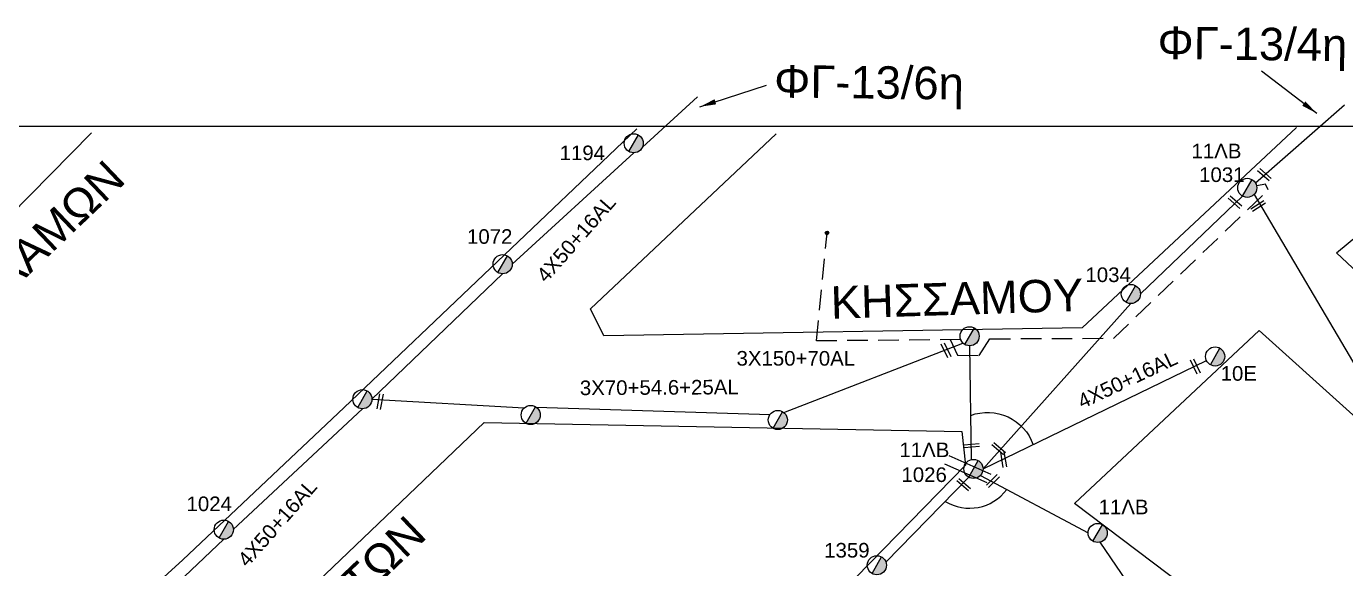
# Model space of a CAD drawing. Header units: millimetres. Extents: x 1642 to 3063, y 749 to 1773.
# Drawn here: x 2518.5 to 2681.1, y 1699.1 to 1765.9 of the extents above; entities that cross this region are included whole.
import ezdxf

# ---------------------------------------------------------------- set-up
doc = ezdxf.new("R2010")
doc.units = ezdxf.units.MM
doc.linetypes.add('DASHED', pattern=[19.05, 12.7, -6.35])
for name, color, linetype in [('Eπιγραφές - Σχήματα', 7, 'Continuous'), ('Άγνωστα', 7, 'Continuous'), ('Γέφυρες Εναέριου Δικτύου', 7, 'Continuous'), ('Γυμνά εναέρια ΧΤ και ΦΟΠ (3Φ)   4x50+16AL', 7, 'Continuous'), ('Επιγραφές - Σχήματα', 7, 'Continuous'), ('Καλώδια ΧΤ   3x150+70AL', 7, 'DASHED'), ('Μηχανική τομή', 7, 'Continuous'), ('Στύλος ΦΜ', 7, 'Continuous'), ('Στύλος ΦΜ @ 1', 7, 'Continuous'), ('Συνδέσεις', 7, 'Continuous'), ('Συνεστραμμένα ΧΤ   3x70+54.6+25 AL', 7, 'SYN_LINE'), ('Τομή', 7, 'Continuous'), ('Υπόβαθρο ΔΕΗ', 7, 'Continuous')]:
    doc.layers.add(name, color=color, linetype=linetype)
doc.styles.get("Standard").update_dxf_attribs({"font": 'arial.ttf'})
doc.linetypes.add('SYN_LINE', pattern='A,0.5,-0.0001,["/\\/\\/\\/",Standard,S=0.1,R=0,X=0,Y=-0.05],-0.25', length=0.7501)
doc.dimstyles.new('ISO-25', dxfattribs={"dimtxt": 2.5, "dimasz": 2.5, "dimexe": 1.25, "dimexo": 0.625, "dimtad": 1, "dimtxsty": 'Standard', "dimcen": 2.5, "dimaunit": 2, "dimazin": 0, "dimtfac": 1, "dimtmove": 0, "dimatfit": 3, "dimfxl": 1, "dimarcsym": 0})

# ---------------------------------------------------------------- blocks, each defined once
blk = doc.blocks.new('ΥΠΑΡΧΩΝ ΤΣΙΜΕΝΤΕΝΙΟΣ ΣΤΥΛΟΣ')
at = {"layer": 'Στύλος ΦΜ'}
blk.add_hatch(color=7, dxfattribs=at).paths.add_polyline_path([(-1.29, -2.28, 0.574793), (2.62, 0, 0.268822), (1.3, 2.27)])
at = {"layer": 'Στύλος ΦΜ', "color": 7}
blk.add_line((-1.29, -2.28), (1.3, 2.27), dxfattribs=at)
blk.add_circle((0, 0), 2.62, dxfattribs=at)
at = {"layer": 'Στύλος ΦΜ', "flags": 4}
for tag, p in [('ΑΡΙΘΜΟΣ', (-4.68, 8.05)), ('ΤΥΠΟΣ', (-4.91, 3.03))]:
    blk.add_attdef(tag, p, '', height=4, dxfattribs=at)
blk = doc.blocks.new('ΜΗΧΑΝΙΚΗ ΤΟΜΗ')
at = {"layer": 'Μηχανική τομή', "ltscale": 40}
for p, q in [((-1.89, 0.78), (1.89, 0.78)), ((1.89, 0), (-1.89, 0))]:
    blk.add_line(p, q, dxfattribs=at)
blk = doc.blocks.new('ΤΟΜΗ')
at = {"layer": 'Τομή', "ltscale": 40}
for p, q in [((-5.68, 0), (5.68, 0)), ((5.68, -2.33), (-5.68, -2.33))]:
    blk.add_line(p, q, dxfattribs=at)
blk = doc.blocks.new('_ΣΥΝΔΕΣΗ')
at = {"layer": 'Συνδέσεις', "linetype": 'SYN_LINE', "ltscale": 40}
blk.add_hatch(color=256, dxfattribs=at).paths.add_polyline_path([(0.5, -0.01, 1), (-0.5, -0.01, 1)])
at = {"layer": 'Συνδέσεις'}
blk.add_circle((0, -0.01), 0.5, dxfattribs=at)

msp = doc.modelspace()

# ---------------------------------------------------------------- linework, layer by layer
at = {"layer": 'Άγνωστα', "color": 173, "ltscale": 0.2}
msp.add_lwpolyline([(2669.95, 1746.64), (2680.93, 1756.24)], dxfattribs=at)
at = {"layer": 'Άγνωστα', "color": 27, "ltscale": 0.2}
for points in [[(2655.79, 1732.94), (2668.37, 1745)], [(2636.39, 1711.38), (2654.61, 1731.76)]]:
    msp.add_lwpolyline(points, dxfattribs=at)
at = {"layer": 'Γέφυρες Εναέριου Δικτύου'}
for points in [[(2634.87, 1717.97, -0.419135), (2642.56, 1714.37, -3.034146)], [(2631.73, 1707.38, 0.386789), (2639.32, 1708.84, -3.034146)]]:
    msp.add_lwpolyline(points, format="xyb", dxfattribs=at)
at = {"layer": 'Γυμνά εναέρια ΧΤ και ΦΟΠ (3Φ)   4x50+16AL', "color": 27, "ltscale": 0.2}
for points in [[(2594.44, 1751.05), (2601.23, 1757.24)], [(2578.38, 1736.61), (2593.35, 1750.33)], [(2561.1, 1719.97), (2577.2, 1735.43)], [(2634.74, 1726.55), (2634.95, 1712.52)], [(2636.39, 1711.38), (2663.93, 1724.73)], [(2544.01, 1703.9), (2559.92, 1718.79)], [(2531.57, 1692.02), (2542.84, 1702.72)]]:
    msp.add_lwpolyline(points, dxfattribs=at)
at = {"layer": 'Γυμνά εναέρια ΧΤ και ΦΟΠ (3Φ)   4x50+16AL', "color": 30, "ltscale": 0.2}
for points in [[(2634.63, 1710.35), (2624.42, 1699.89)], [(2636.07, 1710.57), (2649.34, 1703.49)], [(2650.79, 1702.34), (2663.93, 1683.03)]]:
    msp.add_lwpolyline(points, dxfattribs=at)
at = {"layer": 'Επιγραφές - Σχήματα'}
msp.add_lwpolyline([(1667.44, 1753.61), (2823.21, 1753.61), (2823.21, 749.19), (1667.44, 749.19)], close=True, dxfattribs=at)
at = {"layer": 'Καλώδια ΧΤ   3x150+70AL', "color": 27, "ltscale": 0.2}
for points in [[(2632.34, 1727.32), (2633.24, 1725.42), (2635.93, 1725.34), (2637.23, 1727.42), (2652.49, 1727.48), (2671.52, 1745.76), (2671.2, 1746.47), (2670.11, 1746.25)], [(2615.86, 1727.15), (2617.17, 1740.47)], [(2633.63, 1727.33), (2615.86, 1727.15)]]:
    msp.add_lwpolyline(points, dxfattribs=at)
at = {"layer": 'Συνεστραμμένα ΧΤ   3x70+54.6+25 AL', "color": 173, "ltscale": 20}
msp.add_lwpolyline([(2669.78, 1745.18), (2682.97, 1722.87), (2686.87, 1716.28)], dxfattribs=at)
at = {"layer": 'Συνεστραμμένα ΧΤ   3x70+54.6+25 AL', "color": 27, "ltscale": 20}
for points in [[(2611.83, 1718.35), (2633.91, 1726.89)], [(2561.1, 1719.97), (2579.86, 1718.89)], [(2581.35, 1718.99), (2610.15, 1718.09)]]:
    msp.add_lwpolyline(points, dxfattribs=at)
at = {"layer": 'Υπόβαθρο ΔΕΗ', "ltscale": 0.2}
for points in [[(2679.93, 1738), (2698.55, 1753.4), (2699.93, 1754.62), (2702.49, 1751.71), (2725.13, 1722.4), (2747.72, 1694.71), (2760.46, 1679.29), (2750.35, 1672.05), (2679.93, 1738)], [(2593.75, 1753.3), (2557.67, 1718.93), (2537.78, 1700.19), (2518.87, 1682.92), (2488.73, 1714.41), (2526.56, 1752.81)], [(2675.02, 1753.44), (2648.62, 1728.76), (2589.65, 1727.8), (2588.03, 1731.09), (2610.91, 1752.69)], [(2647.65, 1707.11), (2670.43, 1728.43), (2713.69, 1689.46), (2739.57, 1666.34), (2719.93, 1653.11), (2659.23, 1698.38), (2647.65, 1707.11)], [(2633.77, 1715.98), (2634.24, 1711.83), (2612.28, 1689.38), (2578.99, 1656.07), (2559.04, 1641.67), (2528.54, 1672.63), (2554.41, 1697.5), (2574.93, 1717.12), (2633.77, 1715.98)]]:
    msp.add_lwpolyline(points, dxfattribs=at)

# ---------------------------------------------------------------- block references
at = {"layer": 'Μηχανική τομή'}
for p, xscale, yscale, zscale, rotation in [((2670.94, 1747.49), 0.4999999999999996, 0.4999999999999996, 0.4999999999999996, 319.1053018085486), ((2667.31, 1744.11), 0.4999999999999996, 0.4999999999999996, 0.4999999999999996, 319.1053018085486), ((2670.4, 1743.61), 0.4999999999999996, 0.4999999999999996, 0.4999999999999996, 32.0063140476722), ((2631.66, 1725.91), 0.4999999999999996, 0.4999999999999996, 0.4999999999999996, 295.7397210292587), ((2662.37, 1723.92), 0.4999999999999996, 0.4999999999999996, 0.4999999999999996, 295.7397210292587), ((2561.91, 1719.72), 0.4999999999999996, 0.4999999999999996, 0.4999999999999996, 259.4217685982135), ((2635.01, 1714.05), 0.4999999999999996, 0.4999999999999996, 0.4999999999999996, 5.209936297417511), ((2638.18, 1713.72), 0.4999999999999996, 0.4999999999999996, 0.4999999999999996, 319.1053018085486), ((2638.73, 1712.51), 0.4999999999999996, 0.4999999999999996, 0.4999999999999996, 279.0611652019273), ((2633.87, 1709.29), 0.4999999999999997, 0.4999999999999997, 0.4999999999999997, 319.1053018085486), ((2637.48, 1710.03), 0.4999999999999997, 0.4999999999999997, 0.4999999999999997, 224.8664666150366)]:
    msp.add_blockref('ΜΗΧΑΝΙΚΗ ΤΟΜΗ', p, dxfattribs=dict(at, xscale=xscale, yscale=yscale, zscale=zscale, rotation=rotation))
at = {"layer": 'Στύλος ΦΜ @ 1', "ltscale": 40}
ref = msp.add_blockref('ΥΠΑΡΧΩΝ ΤΣΙΜΕΝΤΕΝΙΟΣ ΣΤΥΛΟΣ', (2593.35, 1751.51), dxfattribs=dict(at, xscale=0.4499999999998181, yscale=0.4499999999998181, zscale=0.4499999999998181))
ref.add_attrib('ΤΥΠΟΣ', '1194', (2584.22, 1749.43), dxfattribs={"layer": 'Στύλος ΦΜ', "height": 1.8, "flags": 4})
ref = msp.add_blockref('ΥΠΑΡΧΩΝ ΤΣΙΜΕΝΤΕΝΙΟΣ ΣΤΥΛΟΣ', (2668.95, 1746.02), dxfattribs=dict(at, xscale=0.4499999999998181, yscale=0.4499999999998181, zscale=0.4499999999998181))
ref.add_attrib('ΤΥΠΟΣ', '1031', (2663.02, 1746.74), dxfattribs={"layer": 'Στύλος ΦΜ', "height": 1.8, "flags": 4})
ref.add_attrib('ΑΡΙΘΜΟΣ', '11ΛB', (2662.08, 1749.66), dxfattribs={"layer": 'Στύλος ΦΜ', "height": 1.8, "flags": 4})
ref = msp.add_blockref('ΥΠΑΡΧΩΝ ΤΣΙΜΕΝΤΕΝΙΟΣ ΣΤΥΛΟΣ', (2577.2, 1736.61), dxfattribs=dict(at, xscale=0.4499999999998181, yscale=0.4499999999998181, zscale=0.4499999999998181))
ref.add_attrib('ΤΥΠΟΣ', '1072', (2572.81, 1739.12), dxfattribs={"layer": 'Στύλος ΦΜ', "height": 1.8, "flags": 4})
ref = msp.add_blockref('ΥΠΑΡΧΩΝ ΤΣΙΜΕΝΤΕΝΙΟΣ ΣΤΥΛΟΣ', (2654.61, 1732.94), dxfattribs=dict(at, xscale=0.4499999999998181, yscale=0.4499999999998181, zscale=0.4499999999998181))
ref.add_attrib('ΤΥΠΟΣ', '1034', (2649.01, 1734.41), dxfattribs={"layer": 'Στύλος ΦΜ', "height": 1.8, "flags": 4})
at = {"layer": 'Στύλος ΦΜ @ 1', "ltscale": 40, "xscale": 0.4499999999998181, "yscale": 0.4499999999998181, "zscale": 0.4499999999998181}
for p in [(2634.74, 1727.73), (2559.92, 1719.97), (2580.66, 1718.03), (2611.11, 1717.41)]:
    msp.add_blockref('ΥΠΑΡΧΩΝ ΤΣΙΜΕΝΤΕΝΙΟΣ ΣΤΥΛΟΣ', p, dxfattribs=at)
at = {"layer": 'Στύλος ΦΜ @ 1', "ltscale": 40}
ref = msp.add_blockref('ΥΠΑΡΧΩΝ ΤΣΙΜΕΝΤΕΝΙΟΣ ΣΤΥΛΟΣ', (2664.99, 1725.24), dxfattribs=dict(at, xscale=0.4499999999998181, yscale=0.4499999999998181, zscale=0.4499999999998181))
ref.add_attrib('ΤΥΠΟΣ', '10E', (2665.67, 1722.25), dxfattribs={"layer": 'Στύλος ΦΜ', "height": 1.8, "flags": 4})
ref = msp.add_blockref('ΥΠΑΡΧΩΝ ΤΣΙΜΕΝΤΕΝΙΟΣ ΣΤΥΛΟΣ', (2635.21, 1711.38), dxfattribs=dict(at, xscale=0.4499999999998181, yscale=0.4499999999998181, zscale=0.4499999999998181))
ref.add_attrib('ΤΥΠΟΣ', '1026', (2626.34, 1709.77), dxfattribs={"layer": 'Στύλος ΦΜ', "height": 1.8, "flags": 4})
ref.add_attrib('ΑΡΙΘΜΟΣ', '11ΛB', (2626.09, 1712.83), dxfattribs={"layer": 'Στύλος ΦΜ', "height": 1.8, "flags": 4})
ref = msp.add_blockref('ΥΠΑΡΧΩΝ ΤΣΙΜΕΝΤΕΝΙΟΣ ΣΤΥΛΟΣ', (2542.84, 1703.9), dxfattribs=dict(at, xscale=0.4499999999998181, yscale=0.4499999999998181, zscale=0.4499999999998181))
ref.add_attrib('ΤΥΠΟΣ', '1024', (2538.25, 1706.18), dxfattribs={"layer": 'Στύλος ΦΜ', "height": 1.8, "flags": 4})
ref = msp.add_blockref('ΥΠΑΡΧΩΝ ΤΣΙΜΕΝΤΕΝΙΟΣ ΣΤΥΛΟΣ', (2650.52, 1703.49), dxfattribs=dict(at, xscale=0.4499999999998181, yscale=0.4499999999998181, zscale=0.4499999999998181))
ref.add_attrib('ΤΥΠΟΣ', '11ΛB', (2650.63, 1705.79), dxfattribs={"layer": 'Στύλος ΦΜ', "height": 1.8, "flags": 4})
ref = msp.add_blockref('ΥΠΑΡΧΩΝ ΤΣΙΜΕΝΤΕΝΙΟΣ ΣΤΥΛΟΣ', (2623.31, 1699.51), dxfattribs=dict(at, xscale=0.4499999999998181, yscale=0.4499999999998181, zscale=0.4499999999998181))
ref.add_attrib('ΤΥΠΟΣ', '1359', (2616.82, 1700.46), dxfattribs={"layer": 'Στύλος ΦΜ', "height": 1.8, "flags": 4})
at = {"layer": 'Συνδέσεις', "xscale": 0.4499999999998181, "yscale": 0.4499999999998181, "zscale": 0.4499999999998181}
msp.add_blockref('_ΣΥΝΔΕΣΗ', (2617.17, 1740.47), dxfattribs=at)
at = {"layer": 'Τομή', "xscale": 0.5, "yscale": 0.5, "zscale": 0.5, "rotation": 335.9079007958125}
msp.add_blockref('ΤΟΜΗ', (2634.77, 1711.88), dxfattribs=at)

# ---------------------------------------------------------------- texts
at = {"layer": 'Eπιγραφές - Σχήματα', "char_height": 4, "width": 40.8874, "attachment_point": 1}
for s, insert, rotation in [('ΦΓ-13/4η', (2657.92, 1765.91), 359.3062), ('ΦΓ-13/6η', (2610.68, 1761.17), 359.3062), ('ΚΑΛΑΜΩΝ', (2508.09, 1730.53), 43.6691), ('ΚΗΣΣΑΜΟΥ', (2617.56, 1733.88), 1.7943), ('ΣΠΑΡΤΙΑΤΩΝ\\P(ΑΣΤΕΡΩΝ)', (2539.78, 1681.55), 43.6691)]:
    msp.add_mtext(s, dxfattribs=dict(at, insert=insert, rotation=rotation))
at = {"layer": 'Γυμνά εναέρια ΧΤ και ΦΟΠ (3Φ)   4x50+16AL', "color": 7, "char_height": 1.8, "width": 168.3718, "attachment_point": 1}
for insert, rotation in [((2581.21, 1735.41), 48.6723), ((2647.83, 1720.38), 25.3645), ((2544.39, 1700.36), 48.6723)]:
    msp.add_mtext('4X50+16AL', dxfattribs=dict(at, insert=insert, rotation=rotation))
at = {"layer": 'Καλώδια ΧΤ   3x150+70AL', "color": 7, "insert": (2606.02, 1725.91), "char_height": 1.8, "width": 168.3718, "attachment_point": 1}
msp.add_mtext('3X150+70AL', dxfattribs=at)
at = {"layer": 'Συνεστραμμένα ΧΤ   3x70+54.6+25 AL', "color": 7, "insert": (2586.71, 1722.27), "char_height": 1.8, "width": 168.3718, "attachment_point": 1, "rotation": 0.3244}
msp.add_mtext('3X70+54.6+25AL', dxfattribs=at)

# ---------------------------------------------------------------- leaders
at = {"layer": 'Επιγραφές - Σχήματα', "ltscale": 40}
for points in [[(2677.51, 1755.19), (2670.7, 1760.41)], [(2601.51, 1756.01), (2609.7, 1758.66)]]:
    msp.add_leader(points, dimstyle='ISO-25', override={"dimasz": 2, "dimtad": 0}, dxfattribs=at)

doc.saveas('drawing.dxf')
